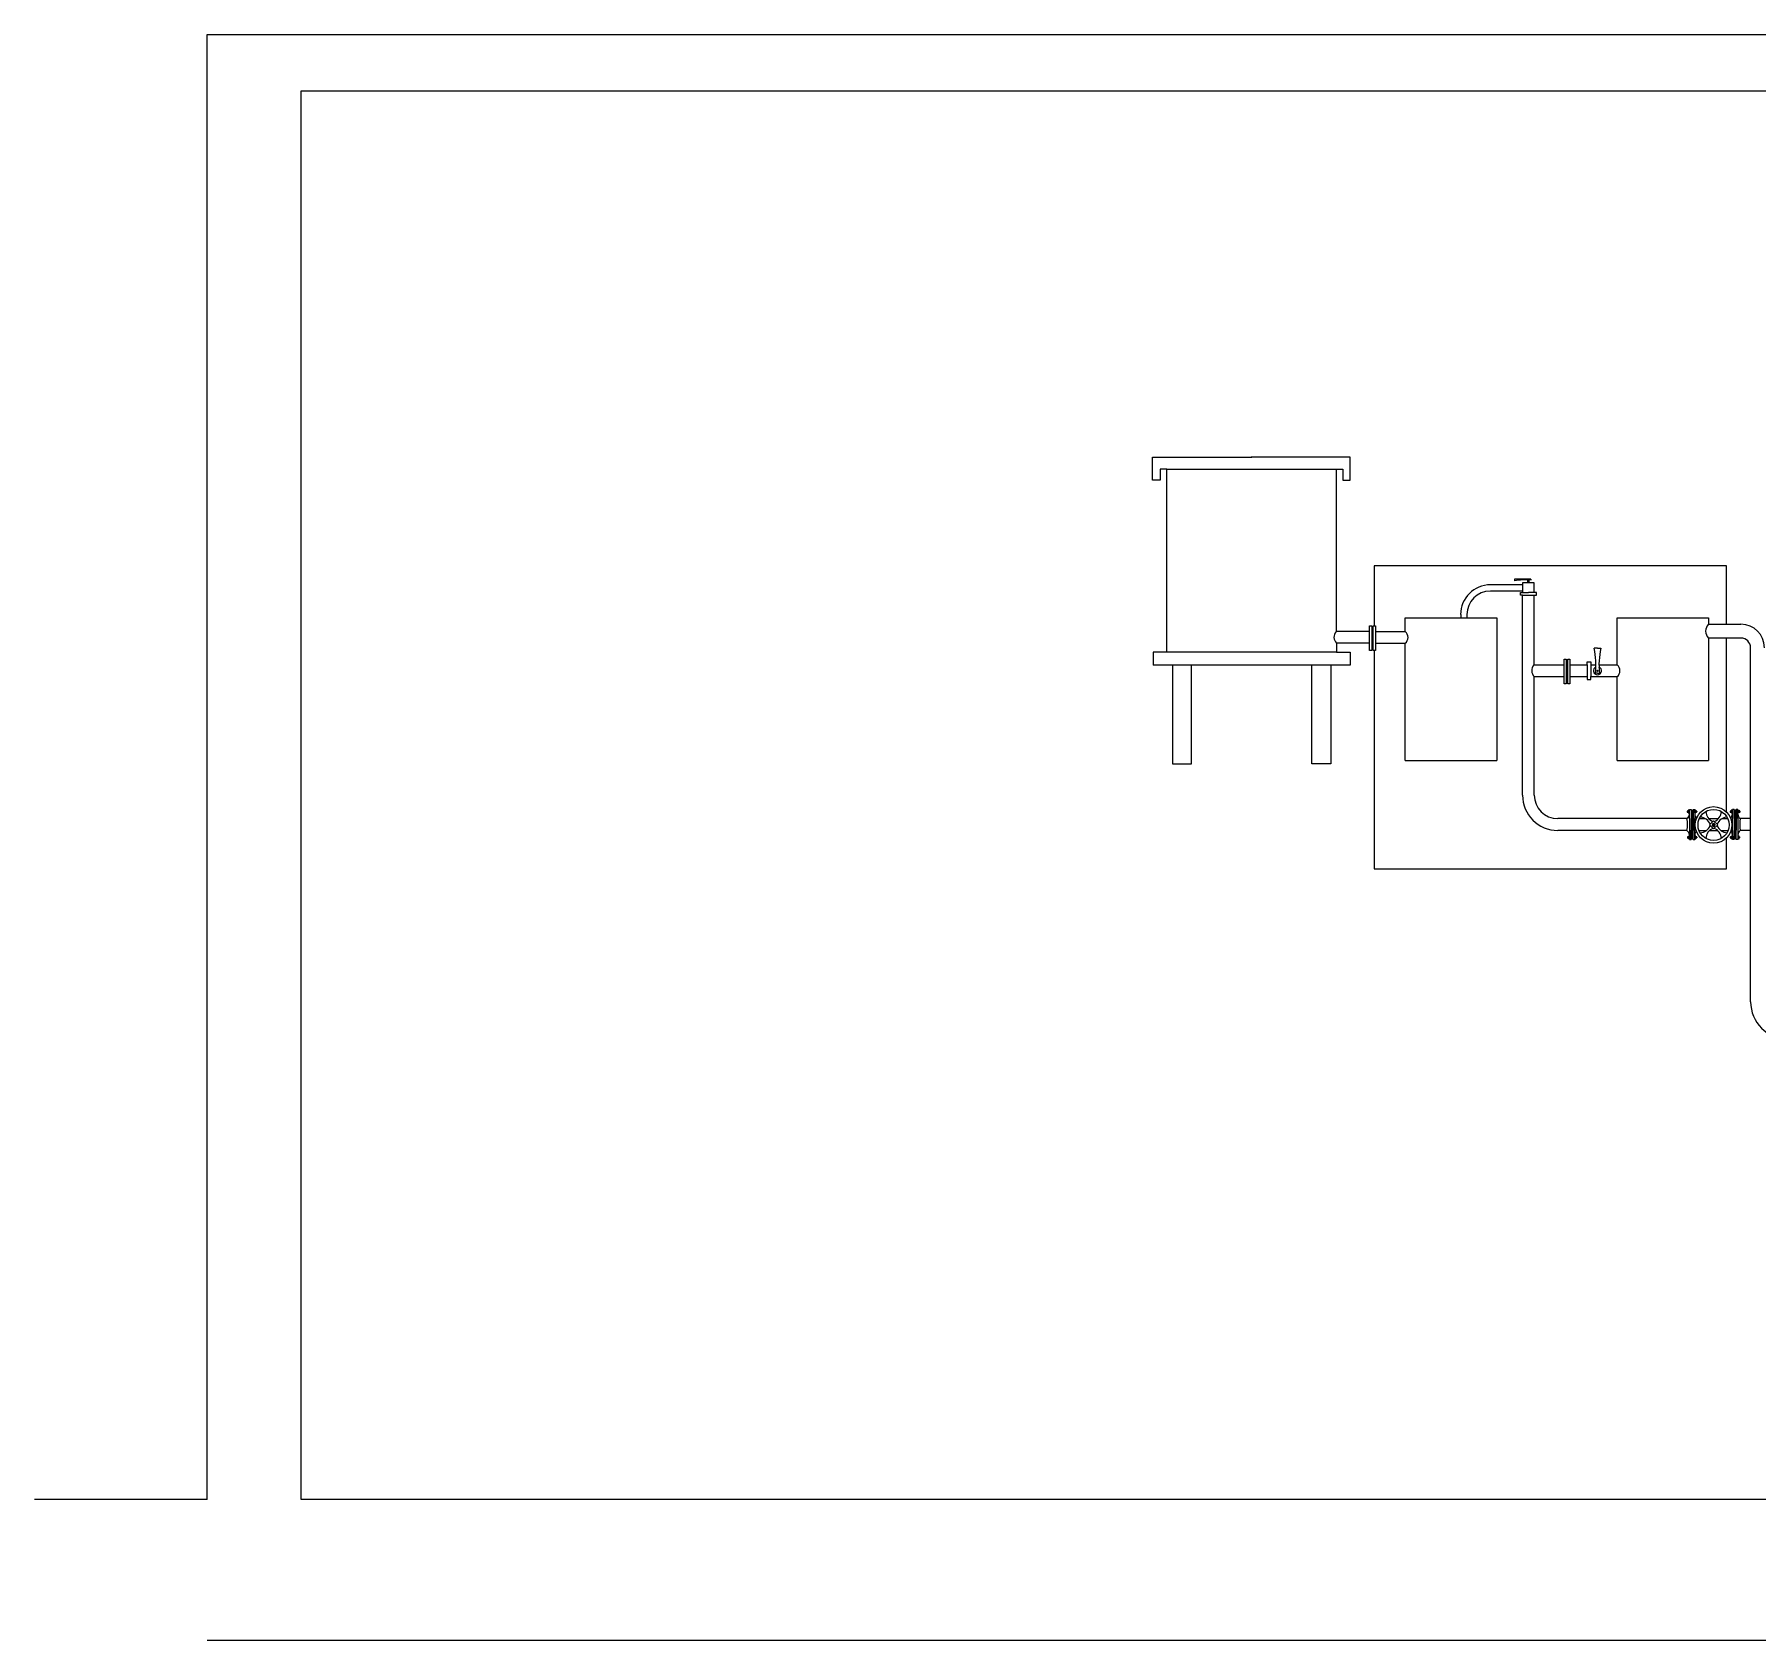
# Model space of a CAD drawing. Extents: x -30 to 1202, y 231 to 898.
# Drawn here: x 1160.87 to 1164.538, y 633.077 to 636.497 of the extents above; entities that cross this region are included whole.
import ezdxf

# ---------------------------------------------------------------- set-up
doc = ezdxf.new("R2010")
doc.units = 0
doc.header["$LTSCALE"] = 0.04
for name, color, linetype in [('0.1', 1, 'CONTINUOUS'), ('0.2', 2, 'CONTINUOUS'), ('0.3', 3, 'CONTINUOUS')]:
    doc.layers.add(name, color=color, linetype=linetype)

msp = doc.modelspace()

# ---------------------------------------------------------------- linework, layer by layer
at = {"layer": '0.1'}
for p, q in [((1164.4724, 635.3655), (1163.722, 635.3655)), ((1163.722, 635.3655), (1163.722, 635.2383)), ((1164.4724, 635.2414), (1164.4724, 635.3655)), ((1164.0555, 635.3377), (1164.0209, 635.3377)), ((1164.0209, 635.3377), (1164.0209, 635.3337)), ((1164.0491, 635.3294), (1164.0491, 635.3358)), ((1164.0503, 635.3377), (1164.0503, 635.3382)), ((1164.0503, 635.3382), (1164.0511, 635.3382)), ((1164.0505, 635.3382), (1164.0505, 635.3377)), ((1164.0509, 635.3382), (1164.0509, 635.3377)), ((1164.0511, 635.3377), (1164.0511, 635.3382)), ((1164.0522, 635.3294), (1164.0522, 635.3358)), ((1164.0555, 635.3377), (1164.0555, 635.3356)), ((1163.7174, 635.2357), (1163.7205, 635.2357)), ((1163.7174, 635.1881), (1163.7205, 635.1881)), ((1163.722, 635.1855), (1163.722, 634.7207)), ((1164.1977, 635.1902), (1164.1904, 635.1902)), ((1164.1977, 635.1902), (1164.205, 635.1902)), ((1164.4724, 634.8418), (1164.4724, 635.2119)), ((1164.1977, 635.1371), (1164.1936, 635.1371)), ((1164.1977, 635.1371), (1164.2018, 635.1371)), ((1164.3933, 634.8453), (1164.3909, 634.8453)), ((1164.3909, 634.8453), (1164.3909, 634.8395)), ((1164.3933, 634.8275), (1164.3933, 634.8471)), ((1164.3933, 634.8471), (1164.3969, 634.8471)), ((1164.3933, 634.8395), (1164.3933, 634.8453)), ((1164.3969, 634.8471), (1164.3969, 634.8027)), ((1164.3969, 634.8455), (1164.4014, 634.8455)), ((1164.3991, 634.8455), (1164.3991, 634.8255)), ((1164.4014, 634.8471), (1164.4014, 634.8025)), ((1164.4014, 634.8471), (1164.4049, 634.8471)), ((1164.4049, 634.8471), (1164.4049, 634.8274)), ((1164.4049, 634.8453), (1164.4073, 634.8453)), ((1164.4049, 634.8395), (1164.4049, 634.8453)), ((1164.4073, 634.8453), (1164.4073, 634.8395)), ((1164.4849, 634.8453), (1164.4825, 634.8453)), ((1164.4825, 634.8453), (1164.4825, 634.8395)), ((1164.4885, 634.8471), (1164.4849, 634.8471)), ((1164.4849, 634.8471), (1164.4849, 634.8274)), ((1164.4849, 634.8395), (1164.4849, 634.8453)), ((1164.4885, 634.8471), (1164.4885, 634.8025)), ((1164.493, 634.8455), (1164.4885, 634.8455)), ((1164.4907, 634.8455), (1164.4907, 634.8255)), ((1164.4966, 634.8471), (1164.493, 634.8471)), ((1164.493, 634.8471), (1164.493, 634.8027)), ((1164.4966, 634.8275), (1164.4966, 634.8471)), ((1164.4966, 634.8453), (1164.499, 634.8453)), ((1164.4966, 634.8395), (1164.4966, 634.8453)), ((1164.499, 634.8453), (1164.499, 634.8395)), ((1164.3909, 634.8436), (1164.3889, 634.8436)), ((1164.3889, 634.8414), (1164.3909, 634.8414)), ((1164.3933, 634.8439), (1164.3909, 634.8439)), ((1164.3933, 634.8411), (1164.3909, 634.8411)), ((1164.3909, 634.8395), (1164.3933, 634.8395)), ((1164.3933, 634.8275), (1164.3933, 634.7829)), ((1164.3991, 634.7844), (1164.3991, 634.8255)), ((1164.4049, 634.8439), (1164.4073, 634.8439)), ((1164.4049, 634.8411), (1164.4073, 634.8411)), ((1164.4073, 634.8395), (1164.4049, 634.8395)), ((1164.4049, 634.7829), (1164.4049, 634.8274)), ((1164.4073, 634.8436), (1164.4093, 634.8436)), ((1164.4093, 634.8414), (1164.4073, 634.8414)), ((1164.4146, 634.8274), (1164.4273, 634.8274)), ((1164.4146, 634.8274), (1164.4273, 634.8274)), ((1164.4346, 634.8274), (1164.4552, 634.8274)), ((1164.4346, 634.8274), (1164.4552, 634.8274)), ((1164.4363, 634.814), (1164.4449, 634.8226)), ((1164.4449, 634.8054), (1164.4363, 634.814)), ((1164.4449, 634.8226), (1164.4536, 634.814)), ((1164.4536, 634.814), (1164.4449, 634.8054)), ((1164.4626, 634.8274), (1164.4753, 634.8274)), ((1164.4626, 634.8274), (1164.4753, 634.8274)), ((1164.4825, 634.8436), (1164.4805, 634.8436)), ((1164.4805, 634.8414), (1164.4825, 634.8414)), ((1164.4849, 634.8439), (1164.4825, 634.8439)), ((1164.4849, 634.8411), (1164.4825, 634.8411)), ((1164.4825, 634.8395), (1164.4849, 634.8395)), ((1164.4849, 634.7829), (1164.4849, 634.8274)), ((1164.4907, 634.7844), (1164.4907, 634.8255)), ((1164.4966, 634.8439), (1164.499, 634.8439)), ((1164.4966, 634.8411), (1164.499, 634.8411)), ((1164.499, 634.8395), (1164.4966, 634.8395)), ((1164.4966, 634.8275), (1164.4966, 634.7829)), ((1164.499, 634.8436), (1164.501, 634.8436)), ((1164.501, 634.8414), (1164.499, 634.8414)), ((1164.3909, 634.7847), (1164.3909, 634.7904)), ((1164.3909, 634.7904), (1164.3933, 634.7904)), ((1164.3933, 634.7888), (1164.3909, 634.7888)), ((1164.3933, 634.7861), (1164.3909, 634.7861)), ((1164.3933, 634.7847), (1164.3909, 634.7847)), ((1164.3933, 634.7904), (1164.3933, 634.7847)), ((1164.3933, 634.7829), (1164.3969, 634.7829)), ((1164.3969, 634.7829), (1164.3969, 634.8027)), ((1164.3969, 634.7844), (1164.4014, 634.7844)), ((1164.4014, 634.7829), (1164.4014, 634.8025)), ((1164.4014, 634.7829), (1164.4049, 634.7829)), ((1164.4073, 634.7904), (1164.4049, 634.7904)), ((1164.4049, 634.7904), (1164.4049, 634.7847)), ((1164.4049, 634.7888), (1164.4073, 634.7888)), ((1164.4049, 634.7861), (1164.4073, 634.7861)), ((1164.4049, 634.7847), (1164.4073, 634.7847)), ((1164.4073, 634.7847), (1164.4073, 634.7904)), ((1164.4093, 634.7885), (1164.4073, 634.7885)), ((1164.4073, 634.7864), (1164.4093, 634.7864)), ((1164.4139, 634.8023), (1164.4299, 634.8023)), ((1164.4139, 634.8023), (1164.4299, 634.8023)), ((1164.4364, 634.8023), (1164.4535, 634.8023)), ((1164.4364, 634.8023), (1164.4535, 634.8023)), ((1164.4389, 634.8023), (1164.451, 634.8023)), ((1164.46, 634.8023), (1164.476, 634.8023)), ((1164.46, 634.8023), (1164.476, 634.8023)), ((1164.4724, 634.7207), (1164.4724, 634.7863)), ((1164.4805, 634.7885), (1164.4825, 634.7885)), ((1164.4825, 634.7864), (1164.4805, 634.7864)), ((1164.4825, 634.7847), (1164.4825, 634.7904)), ((1164.4825, 634.7904), (1164.4849, 634.7904)), ((1164.4849, 634.7888), (1164.4825, 634.7888)), ((1164.4849, 634.7861), (1164.4825, 634.7861)), ((1164.4849, 634.7847), (1164.4825, 634.7847)), ((1164.4849, 634.7904), (1164.4849, 634.7847)), ((1164.4885, 634.7829), (1164.4849, 634.7829)), ((1164.4885, 634.7829), (1164.4885, 634.8025)), ((1164.493, 634.7844), (1164.4885, 634.7844)), ((1164.493, 634.7829), (1164.493, 634.8027)), ((1164.4966, 634.7829), (1164.493, 634.7829)), ((1164.499, 634.7904), (1164.4966, 634.7904)), ((1164.4966, 634.7904), (1164.4966, 634.7847)), ((1164.4966, 634.7888), (1164.499, 634.7888)), ((1164.4966, 634.7861), (1164.499, 634.7861)), ((1164.4966, 634.7847), (1164.499, 634.7847)), ((1164.499, 634.7847), (1164.499, 634.7904)), ((1163.722, 634.7207), (1164.4724, 634.7207))]:
    msp.add_line(p, q, dxfattribs=at)
msp.add_lwpolyline([(1164.4473, 634.8116), (1164.4482, 634.8149), (1164.4458, 634.8173), (1164.4425, 634.8164), (1164.4417, 634.8131), (1164.4441, 634.8108)], close=True, dxfattribs=at)
for centre, radius in [((1164.1977, 635.1422), 0.00144), ((1164.4449, 634.814), 0.039), ((1164.4449, 634.814), 0.0332), ((1164.4449, 634.814), 0.0015)]:
    msp.add_circle(centre, radius, dxfattribs=at)
for centre, radius, start, end in [((1164.0475, 635.1656), 0.1703, 87.2876, 98.9649), ((1164.0351, 635.1541), 0.1594, 353.8746, 13.0949), ((1164.3603, 635.1541), 0.1594, 166.9051, 186.1254), ((1164.1977, 635.1422), 0.0087, 111.7325, 68.2675), ((1164.3815, 634.8372), 0.0118, 304.5643, 0.4271), ((1164.3198, 634.8149), 0.0696, 349.6038, 10.3962), ((1164.3912, 634.8425), 0.00255, 155.0757, 204.9243), ((1164.3833, 634.8409), 0.00621, 5.2104, 20.9577), ((1164.3836, 634.8409), 0.00621, 5.2104, 25.8817), ((1164.3839, 634.8409), 0.00621, 5.2104, 25.8817), ((1164.3843, 634.8409), 0.00621, 5.2104, 25.8817), ((1164.3846, 634.8409), 0.00621, 5.2104, 25.8817), ((1164.3849, 634.8409), 0.00621, 15.7165, 25.8817), ((1164.4168, 634.8372), 0.0118, 179.5729, 226.9675), ((1164.4133, 634.8409), 0.00621, 154.1183, 164.2835), ((1164.4136, 634.8409), 0.00621, 154.1183, 174.7896), ((1164.4139, 634.8409), 0.00621, 154.1183, 174.7896), ((1164.4143, 634.8409), 0.00621, 154.1183, 174.7896), ((1164.4146, 634.8409), 0.00621, 154.1183, 174.7896), ((1164.4149, 634.8409), 0.00621, 159.0423, 174.7896), ((1164.407, 634.8425), 0.00255, 335.0757, 24.9243), ((1164.4152, 634.8066), 0.0241, 21.2807, 87.5003), ((1164.4152, 634.8214), 0.0241, 272.4997, 338.7193), ((1164.4524, 634.8438), 0.0241, 182.4997, 248.7193), ((1164.4375, 634.8438), 0.0241, 291.2807, 357.5003), ((1164.4747, 634.8066), 0.0241, 92.4997, 158.7193), ((1164.4747, 634.8214), 0.0241, 201.2807, 267.5003), ((1164.4828, 634.8425), 0.00255, 155.0757, 204.9243), ((1164.4749, 634.8409), 0.00621, 5.2104, 20.9577), ((1164.4752, 634.8409), 0.00621, 5.2104, 25.8817), ((1164.4756, 634.8409), 0.00621, 5.2104, 25.8817), ((1164.4731, 634.8372), 0.0118, 313.0325, 0.4271), ((1164.4759, 634.8409), 0.00621, 5.2104, 25.8817), ((1164.4763, 634.8409), 0.00621, 5.2104, 25.8817), ((1164.4765, 634.8409), 0.00621, 15.7165, 25.8817), ((1164.5084, 634.8372), 0.0118, 179.5729, 235.4357), ((1164.5052, 634.8409), 0.00621, 154.1183, 174.7896), ((1164.5049, 634.8409), 0.00621, 154.1183, 164.2835), ((1164.5056, 634.8409), 0.00621, 154.1183, 174.7896), ((1164.5059, 634.8409), 0.00621, 154.1183, 174.7896), ((1164.5062, 634.8409), 0.00621, 154.1183, 174.7896), ((1164.5066, 634.8409), 0.00621, 159.0423, 174.7896), ((1164.5701, 634.8149), 0.0696, 169.6038, 190.3962), ((1164.4987, 634.8425), 0.00255, 335.0757, 24.9243), ((1164.3815, 634.7926), 0.0118, 359.5729, 55.4357), ((1164.3839, 634.7891), 0.00621, 334.1183, 354.7896), ((1164.3843, 634.7891), 0.00621, 334.1183, 354.7896), ((1164.3846, 634.7891), 0.00621, 334.1183, 354.7896), ((1164.3849, 634.7891), 0.00621, 334.1183, 344.2835), ((1164.4168, 634.7926), 0.0118, 136.3072, 180.4271), ((1164.4133, 634.7891), 0.00621, 195.7165, 205.8817), ((1164.4136, 634.7891), 0.00621, 185.2104, 205.8817), ((1164.4139, 634.7891), 0.00621, 185.2104, 205.8817), ((1164.4143, 634.7891), 0.00621, 185.2104, 205.8817), ((1164.4146, 634.7891), 0.00621, 185.2104, 205.8817), ((1164.4149, 634.7891), 0.00621, 185.2104, 200.9577), ((1164.407, 634.7875), 0.00255, 335.0757, 24.9243), ((1164.4524, 634.7843), 0.0241, 111.2807, 177.5003), ((1164.4375, 634.7843), 0.0241, 2.4997, 68.7193), ((1164.4828, 634.7875), 0.00255, 155.0757, 204.9243), ((1164.4749, 634.7891), 0.00621, 339.0423, 354.7896), ((1164.4752, 634.7891), 0.00621, 334.1183, 354.7896), ((1164.4756, 634.7891), 0.00621, 334.1183, 354.7896), ((1164.4759, 634.7891), 0.00621, 334.1183, 354.7896), ((1164.4731, 634.7926), 0.0118, 359.5729, 43.6928), ((1164.4763, 634.7891), 0.00621, 334.1183, 354.7896), ((1164.4765, 634.7891), 0.00621, 334.1183, 344.2835), ((1164.5084, 634.7926), 0.0118, 124.5643, 180.4271), ((1164.5052, 634.7891), 0.00621, 185.2104, 205.8817), ((1164.5049, 634.7891), 0.00621, 195.7165, 205.8817), ((1164.5056, 634.7891), 0.00621, 185.2104, 205.8817), ((1164.5059, 634.7891), 0.00621, 185.2104, 205.8817)]:
    msp.add_arc(centre, radius, start, end, dxfattribs=at)
at = {"layer": '0.2'}
for p, q in [((1161.2382, 633.3773), (1161.2382, 636.4973)), ((1161.2382, 636.4973), (1171.0624, 636.4973)), ((1161.4382, 633.3773), (1161.4382, 636.3773)), ((1161.4382, 636.3773), (1170.8624, 636.3773)), ((1163.2507, 635.548), (1163.2507, 635.5973)), ((1163.2507, 635.5973), (1163.4617, 635.5973)), ((1163.6715, 635.5973), (1163.4606, 635.5973)), ((1163.6715, 635.548), (1163.6715, 635.5973)), ((1163.2666, 635.548), (1163.2507, 635.548)), ((1163.2807, 635.5715), (1163.2666, 635.5715)), ((1163.2666, 635.5715), (1163.2666, 635.548)), ((1163.2807, 635.1822), (1163.2807, 635.5715)), ((1163.2807, 635.5715), (1163.6415, 635.5715)), ((1163.6415, 635.5715), (1163.6411, 635.226)), ((1163.6415, 635.5715), (1163.6556, 635.5715)), ((1163.6556, 635.5715), (1163.6556, 635.548)), ((1163.6556, 635.548), (1163.6715, 635.548)), ((1161.4382, 633.3773), (1161.4382, 635.5173)), ((1164.0381, 635.3252), (1163.9697, 635.3252)), ((1164.0632, 635.3294), (1164.0381, 635.3294)), ((1164.0381, 635.3294), (1164.0381, 635.3089)), ((1164.0632, 635.3089), (1164.0632, 635.3294)), ((1164.0381, 635.312), (1163.9697, 635.312)), ((1164.0335, 635.3034), (1164.0335, 635.3089)), ((1164.0335, 635.3089), (1164.0508, 635.3089)), ((1164.0381, 635.3034), (1164.0335, 635.3034)), ((1164.0381, 634.8774), (1164.0381, 635.3034)), ((1164.0381, 635.3034), (1164.0632, 635.3034)), ((1164.0678, 635.3089), (1164.0508, 635.3089)), ((1164.0632, 635.3034), (1164.0678, 635.3034)), ((1164.0632, 635.155), (1164.0632, 635.3034)), ((1164.0678, 635.3034), (1164.0678, 635.3089)), ((1163.7885, 635.2551), (1163.9831, 635.2551)), ((1163.7885, 635.226), (1163.7885, 635.2551)), ((1163.9065, 635.262), (1163.9065, 635.2551)), ((1163.9197, 635.262), (1163.9197, 635.2551)), ((1163.9831, 635.2551), (1163.9831, 634.9511)), ((1164.2398, 635.2551), (1164.4343, 635.2551)), ((1164.2398, 635.1549), (1164.2398, 635.2551)), ((1164.4343, 635.2551), (1164.4343, 635.2414)), ((1163.7127, 635.226), (1163.6411, 635.226)), ((1163.7127, 635.1855), (1163.7127, 635.2383)), ((1163.7127, 635.2383), (1163.7174, 635.2383)), ((1163.7174, 635.2383), (1163.7174, 635.1855)), ((1163.7205, 635.1855), (1163.7205, 635.2383)), ((1163.7205, 635.2383), (1163.7252, 635.2383)), ((1163.7252, 635.2383), (1163.7252, 635.1855)), ((1163.7252, 635.226), (1163.7885, 635.226)), ((1163.2807, 635.1822), (1163.2517, 635.1822)), ((1163.2517, 635.1822), (1163.2517, 635.1546)), ((1163.6422, 635.1822), (1163.2807, 635.1822)), ((1163.7127, 635.2009), (1163.6422, 635.2009)), ((1163.6422, 635.2009), (1163.6422, 635.1822)), ((1163.6422, 635.1822), (1163.6712, 635.1822)), ((1163.6712, 635.1822), (1163.6712, 635.1546)), ((1163.7174, 635.1855), (1163.7127, 635.1855)), ((1163.7252, 635.1855), (1163.7205, 635.1855)), ((1163.7252, 635.2009), (1163.7885, 635.2009)), ((1163.7885, 634.9511), (1163.7885, 635.2009)), ((1164.4343, 635.2119), (1164.4343, 634.9511)), ((1163.6712, 635.1546), (1163.2517, 635.1546)), ((1163.2927, 635.1546), (1163.2927, 634.9442)), ((1163.3336, 634.9442), (1163.3336, 635.1546)), ((1163.5894, 634.9442), (1163.5894, 635.1546)), ((1163.6302, 635.1546), (1163.6302, 634.9442)), ((1164.0632, 635.155), (1164.1265, 635.155)), ((1164.1265, 635.1145), (1164.1265, 635.1672)), ((1164.1265, 635.1672), (1164.1312, 635.1672)), ((1164.1312, 635.1672), (1164.1312, 635.1145)), ((1164.1312, 635.1647), (1164.1344, 635.1647)), ((1164.1344, 635.1145), (1164.1344, 635.1672)), ((1164.1344, 635.1672), (1164.1391, 635.1672)), ((1164.1391, 635.1672), (1164.1391, 635.1145)), ((1164.1391, 635.155), (1164.1759, 635.155)), ((1164.1759, 635.155), (1164.1759, 635.1611)), ((1164.1759, 635.1611), (1164.1839, 635.1611)), ((1164.1759, 635.155), (1164.1759, 635.1299)), ((1164.1839, 635.1611), (1164.1839, 635.155)), ((1164.1839, 635.155), (1164.1839, 635.1299)), ((1164.1839, 635.155), (1164.1945, 635.155)), ((1164.2009, 635.155), (1164.2397, 635.155)), ((1164.0632, 634.8774), (1164.0632, 635.1299)), ((1164.0632, 635.1299), (1164.1265, 635.1299)), ((1164.1312, 635.1145), (1164.1265, 635.1145)), ((1164.1312, 635.1171), (1164.1344, 635.1171)), ((1164.1391, 635.1145), (1164.1344, 635.1145)), ((1164.1391, 635.1299), (1164.1759, 635.1299)), ((1164.1759, 635.1299), (1164.1759, 635.1238)), ((1164.1759, 635.1238), (1164.1839, 635.1238)), ((1164.1839, 635.1238), (1164.1839, 635.1299)), ((1164.1839, 635.1299), (1164.2397, 635.1299)), ((1164.2398, 634.9511), (1164.2398, 635.1299)), ((1163.2927, 634.9442), (1163.3336, 634.9442)), ((1163.6302, 634.9442), (1163.5894, 634.9442)), ((1163.7885, 634.9511), (1163.9831, 634.9511)), ((1164.2398, 634.9511), (1164.4343, 634.9511)), ((1164.3882, 634.8274), (1164.1132, 634.8274)), ((1164.5237, 634.8274), (1164.5017, 634.8274)), ((1164.3882, 634.8023), (1164.1132, 634.8023)), ((1164.5237, 634.8023), (1164.5017, 634.8023)), ((1161.2382, 633.3773), (1160.8703, 633.3773)), ((1165.3592, 633.3773), (1161.4382, 633.3773)), ((1165.3592, 633.0773), (1161.2382, 633.0773))]:
    msp.add_line(p, q, dxfattribs=at)
for centre, radius, start, end in [((1163.9697, 635.262), 0.0633, 90, 180), ((1163.9697, 635.262), 0.05, 90, 180), ((1163.655, 635.214), 0.0183, 139.1691, 225.8033), ((1163.7781, 635.2135), 0.0163, 309.7607, 50.2393), ((1164.076, 635.143), 0.0183, 139.1691, 225.8033), ((1164.2293, 635.1424), 0.0163, 309.7607, 50.2393), ((1164.1132, 634.8774), 0.0751, 180, 270), ((1164.1132, 634.8774), 0.05, 180, 270)]:
    msp.add_arc(centre, radius, start, end, dxfattribs=at)
at = {"layer": '0.3'}
for p, q in [((1164.4343, 635.2414), (1164.5032, 635.2414)), ((1164.5032, 635.2119), (1164.4343, 635.2119)), ((1164.5237, 634.4376), (1164.5237, 635.1914))]:
    msp.add_line(p, q, dxfattribs=at)
for centre, radius, start, end in [((1164.4479, 635.2266), 0.0201, 132.7127, 227.2873), ((1164.5032, 635.1914), 0.05, 0, 90), ((1164.5032, 635.1914), 0.0205, 0, 90), ((1164.6032, 634.4376), 0.0795, 180, 270)]:
    msp.add_arc(centre, radius, start, end, dxfattribs=at)

doc.saveas('drawing.dxf')
